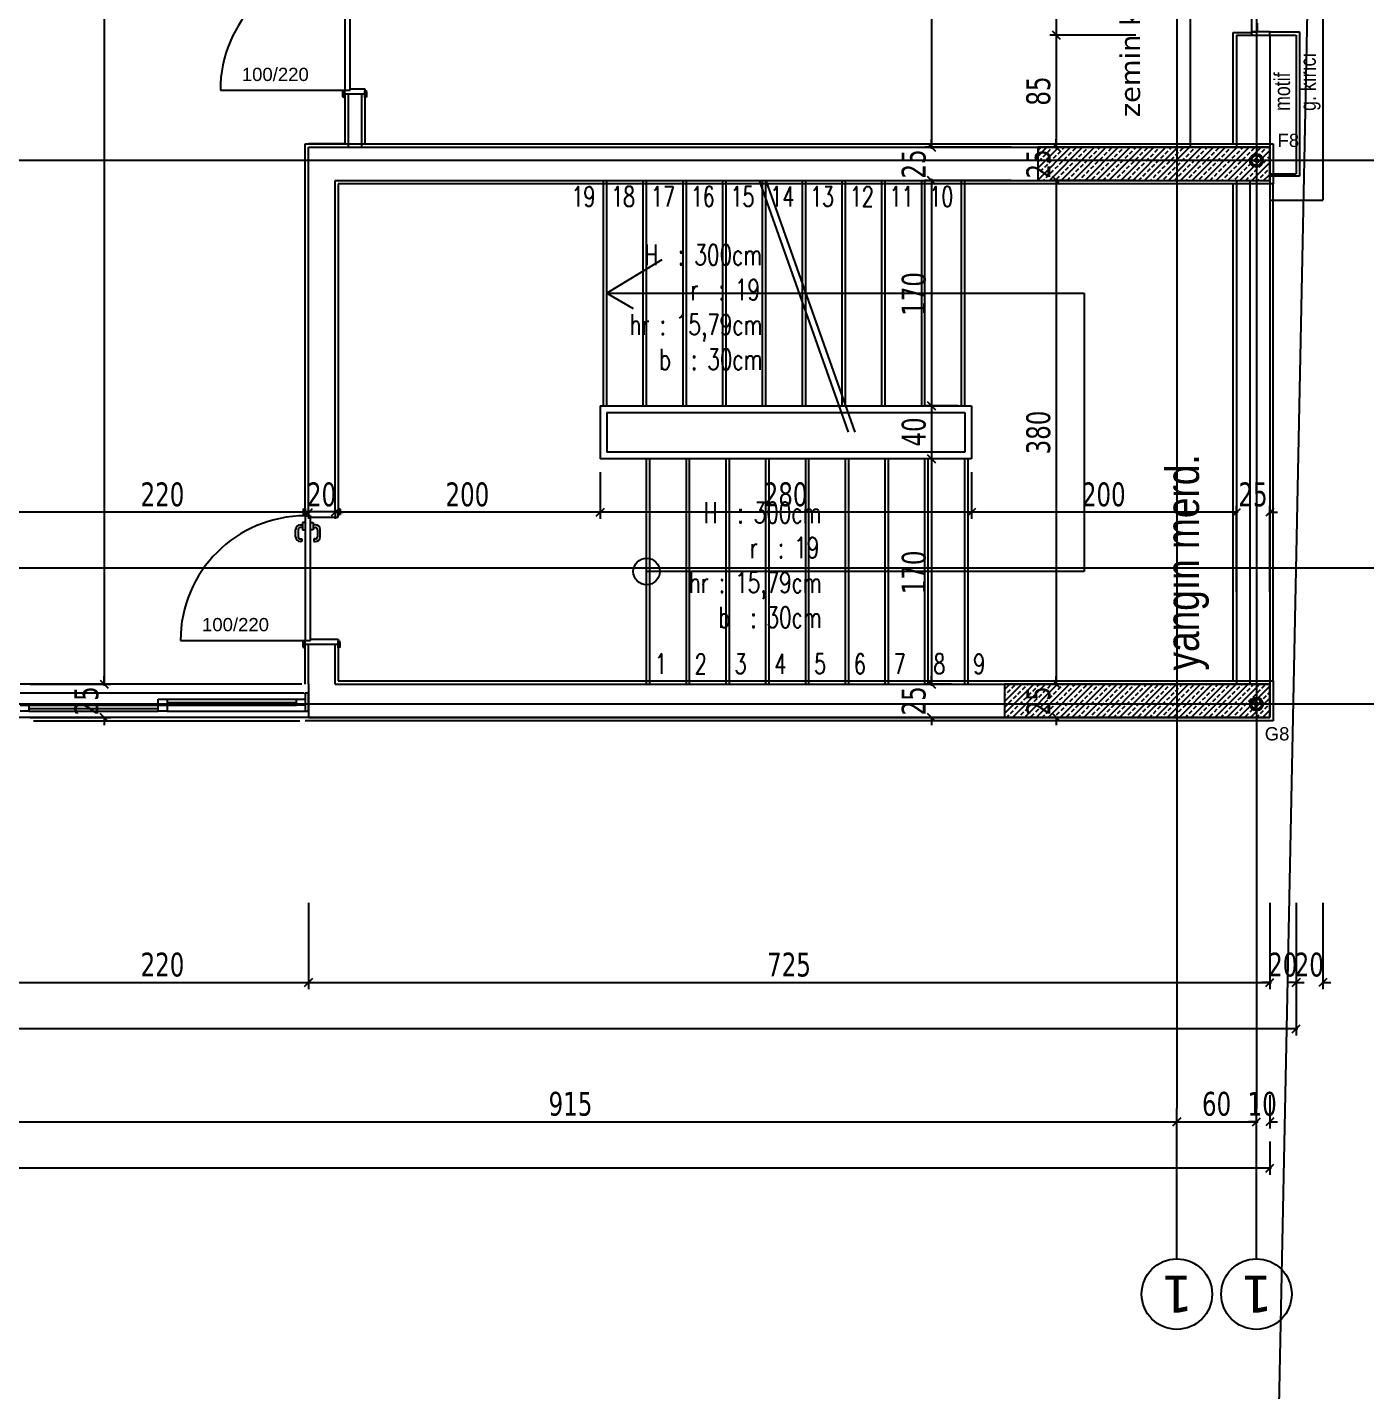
# Model space of a CAD drawing. Header units: millimetres. Extents: x 43168.9 to 43194.6, y -25545.1 to -25543.4.
# Drawn here: x 43176.7325 to 43176.9344, y -25544.6525 to -25544.4468 of the extents above; entities that cross this region are included whole.
import ezdxf
from ezdxf.enums import TextEntityAlignment as Align

# ---------------------------------------------------------------- set-up
doc = ezdxf.new("R2010")
doc.units = ezdxf.units.MM
doc.header["$LTSCALE"] = 200
for name, pattern in [('DASHDOT', [1, 0.5, -0.25, 0, -0.25]), ('DASHDOT2', [0.5, 0.25, -0.125, 0, -0.125]), ('HIDDEN2', [0.1875, 0.125, -0.0625])]:
    doc.linetypes.add(name, pattern=pattern)
for name, color, linetype in [('aks_sgh', 5, 'DASHDOT2'), ('cam_sgh', 1, 'Continuous'), ('dograma_sgh', 43, 'Continuous'), ('duv_sgh', 4, 'Continuous'), ('gor-3_sgh', 191, 'Continuous'), ('gor-4_sgh', 17, 'Continuous'), ('izd-alt_sgh', 8, 'HIDDEN2'), ('izd.tas.alt_sgh', 214, 'HIDDEN2'), ('kesitcizgisi_sgh', 22, 'Continuous'), ('kolon-b.a_sgh', 6, 'Continuous'), ('merdi_sgh', 3, 'Continuous'), ('olcuaks_sgh', 41, 'Continuous'), ('olcudis_sgh', 185, 'Continuous'), ('olcuic_sgh', 183, 'Continuous'), ('poz_sgh', 12, 'Continuous'), ('sembol_sgh', 8, 'Continuous'), ('siva_sgh', 145, 'Continuous'), ('tarama-betonarme_sgh', 223, 'Continuous'), ('yapi-yaklasma_sgh', 41, 'DASHDOT'), ('yazi-mahal_sgh', 12, 'Continuous'), ('yazi-merdi_sgh', 9, 'Continuous')]:
    doc.layers.add(name, color=color, linetype=linetype)
doc.styles.add('1-200', font='arial.ttf', dxfattribs={"height": 60})
doc.styles.add('dim', font='VERDANA.TTF', dxfattribs={"width": 0.7})
doc.styles.add('text1', font='VERDANA.TTF')
doc.styles.add('text2', font='arial.ttf')
doc.styles.add('text3', font='simplex8.shx', dxfattribs={"width": 0.7})

msp = doc.modelspace()

# ---------------------------------------------------------------- hatches: boundary and pattern name
h = msp.add_hatch(color=256)
edge = h.paths.add_edge_path()
edge.add_arc((43176.91788, -25544.46692), 0.001, 0, 360)
edge = h.paths.add_edge_path(flags=16)
edge.add_arc((43176.91788, -25544.46692), 0.00075, 0, 360)
h = msp.add_hatch(color=256)
edge = h.paths.add_edge_path()
edge.add_arc((43176.91788, -25544.54892), 0.001, 0, 360)
edge = h.paths.add_edge_path(flags=16)
edge.add_arc((43176.91788, -25544.54892), 0.00075, 0, 360)

# ---------------------------------------------------------------- linework, layer by layer
at = {"color": 0, "linetype": 'ByBlock', "lineweight": -2}
for p, q in [((43176.88709, -25544.4474), (43176.88829, -25544.4486)), ((43176.88829, -25544.4486), (43176.88709, -25544.4474)), ((43176.86828, -25544.46432), (43176.86948, -25544.46552)), ((43176.86828, -25544.46432), (43176.86948, -25544.46552)), ((43176.88709, -25544.46432), (43176.88829, -25544.46552)), ((43176.88709, -25544.46432), (43176.88829, -25544.46552)), ((43176.91768, -25544.46712), (43176.91768, -25544.46672)), ((43176.91768, -25544.46672), (43176.91808, -25544.46672)), ((43176.91808, -25544.46672), (43176.91808, -25544.46712)), ((43176.91808, -25544.46712), (43176.91768, -25544.46712)), ((43176.91781, -25544.46685), (43176.91795, -25544.46699)), ((43176.91781, -25544.46699), (43176.91795, -25544.46685)), ((43176.86948, -25544.47052), (43176.86828, -25544.46932)), ((43176.86948, -25544.47052), (43176.86828, -25544.46932)), ((43176.88829, -25544.47052), (43176.88709, -25544.46932)), ((43176.88829, -25544.47052), (43176.88709, -25544.46932)), ((43176.86828, -25544.50332), (43176.86948, -25544.50452)), ((43176.86948, -25544.50452), (43176.86828, -25544.50332)), ((43176.86828, -25544.51132), (43176.86948, -25544.51252)), ((43176.86948, -25544.51252), (43176.86828, -25544.51132)), ((43176.77428, -25544.52059), (43176.77548, -25544.51939)), ((43176.77428, -25544.52059), (43176.77548, -25544.51939)), ((43176.77948, -25544.51939), (43176.77828, -25544.52059)), ((43176.77948, -25544.51939), (43176.77828, -25544.52059)), ((43176.81948, -25544.51939), (43176.81828, -25544.52059)), ((43176.81828, -25544.52059), (43176.81948, -25544.51939)), ((43176.87548, -25544.51939), (43176.87428, -25544.52059)), ((43176.87428, -25544.52059), (43176.87548, -25544.51939)), ((43176.91428, -25544.52059), (43176.91548, -25544.51939)), ((43176.91428, -25544.52059), (43176.91548, -25544.51939)), ((43176.92048, -25544.51939), (43176.91928, -25544.52059)), ((43176.74347, -25544.54532), (43176.74467, -25544.54652)), ((43176.74347, -25544.54532), (43176.74467, -25544.54652)), ((43176.86828, -25544.54532), (43176.86948, -25544.54652)), ((43176.86828, -25544.54532), (43176.86948, -25544.54652)), ((43176.88709, -25544.54532), (43176.88829, -25544.54652)), ((43176.88709, -25544.54532), (43176.88829, -25544.54652)), ((43176.91768, -25544.54912), (43176.91768, -25544.54872)), ((43176.91768, -25544.54872), (43176.91808, -25544.54872)), ((43176.91781, -25544.54885), (43176.91795, -25544.54899)), ((43176.91781, -25544.54899), (43176.91795, -25544.54885)), ((43176.91808, -25544.54872), (43176.91808, -25544.54912)), ((43176.74467, -25544.55152), (43176.74347, -25544.55032)), ((43176.86948, -25544.55152), (43176.86828, -25544.55032)), ((43176.88829, -25544.55152), (43176.88709, -25544.55032)), ((43176.91808, -25544.54912), (43176.91768, -25544.54912)), ((43176.77428, -25544.59152), (43176.77548, -25544.59032)), ((43176.77548, -25544.59032), (43176.77428, -25544.59152)), ((43176.91928, -25544.59152), (43176.92048, -25544.59032)), ((43176.91928, -25544.59152), (43176.92048, -25544.59032)), ((43176.92448, -25544.59032), (43176.92328, -25544.59152)), ((43176.92328, -25544.59152), (43176.92448, -25544.59032)), ((43176.92848, -25544.59032), (43176.92728, -25544.59152)), ((43176.92328, -25544.59852), (43176.92448, -25544.59732)), ((43176.90528, -25544.61252), (43176.90648, -25544.61132)), ((43176.90648, -25544.61132), (43176.90528, -25544.61252)), ((43176.91728, -25544.61252), (43176.91848, -25544.61132)), ((43176.91728, -25544.61252), (43176.91848, -25544.61132)), ((43176.92048, -25544.61132), (43176.91928, -25544.61252)), ((43176.91928, -25544.61952), (43176.92048, -25544.61832))]:
    msp.add_line(p, q, dxfattribs=at)
for p, q in [((43176.90588, -25544.6326), (43176.90588, -25544.60992)), ((43176.91788, -25544.6326), (43176.91788, -25544.60992))]:
    msp.add_line(p, q)
at = {"color": 0, "linetype": 'Continuous', "lineweight": -2}
for centre, radius in [((43176.91788, -25544.46692), 0.001), ((43176.91788, -25544.46692), 0.00075), ((43176.91788, -25544.54892), 0.001), ((43176.91788, -25544.54892), 0.00075)]:
    msp.add_circle(centre, radius, dxfattribs=at)
at = {"linetype": 'Continuous'}
for centre in [(43176.90588, -25544.63792), (43176.91788, -25544.63792)]:
    msp.add_circle(centre, 0.00532, dxfattribs=at)
at = {"layer": 'aks_sgh'}
for p, q in [((43176.90588, -25543.74092), (43176.90588, -25544.60992)), ((43176.91788, -25543.74092), (43176.91788, -25544.60992)), ((43176.98688, -25544.46692), (43176.18488, -25544.46692)), ((43176.98688, -25544.54892), (43176.18488, -25544.54892))]:
    msp.add_line(p, q, dxfattribs=at)
at = {"layer": 'cam_sgh'}
for p, q in [((43176.75355, -25544.54868), (43176.77306, -25544.54868)), ((43176.7327, -25544.54956), (43176.75222, -25544.54956))]:
    msp.add_line(p, q, dxfattribs=at)
at = {"layer": 'dograma_sgh'}
for p, q in [((43176.78038, -25544.43752), (43176.78038, -25544.45632)), ((43176.78118, -25544.45632), (43176.78118, -25544.43752)), ((43176.91715, -25544.44618), (43176.91715, -25544.44751)), ((43176.91715, -25544.44751), (43176.91806, -25544.44751)), ((43176.91715, -25544.44751), (43176.91715, -25544.448)), ((43176.91988, -25544.44751), (43176.91715, -25544.44751)), ((43176.91715, -25544.448), (43176.91988, -25544.448)), ((43176.91806, -25544.44751), (43176.91806, -25544.44618)), ((43176.91988, -25544.448), (43176.91988, -25544.44751)), ((43176.78008, -25544.45652), (43176.78038, -25544.45642)), ((43176.78038, -25544.45632), (43176.78118, -25544.45632)), ((43176.78038, -25544.45692), (43176.78038, -25544.45632)), ((43176.78038, -25544.45632), (43176.78068, -25544.45632)), ((43176.78038, -25544.45742), (43176.78038, -25544.45642)), ((43176.78068, -25544.45632), (43176.78118, -25544.45632)), ((43176.78118, -25544.45632), (43176.78118, -25544.45612)), ((43176.78118, -25544.45612), (43176.78338, -25544.45612)), ((43176.78338, -25544.45612), (43176.78338, -25544.45692)), ((43176.78368, -25544.45652), (43176.78338, -25544.45642)), ((43176.78338, -25544.45742), (43176.78338, -25544.45642)), ((43176.78008, -25544.45732), (43176.78008, -25544.45652)), ((43176.78008, -25544.45732), (43176.78038, -25544.45742)), ((43176.78338, -25544.45692), (43176.78038, -25544.45692)), ((43176.78368, -25544.45732), (43176.78338, -25544.45742)), ((43176.78368, -25544.45732), (43176.78368, -25544.45652)), ((43176.77408, -25544.51952), (43176.77438, -25544.51942)), ((43176.77408, -25544.51952), (43176.77408, -25544.52032)), ((43176.77438, -25544.51942), (43176.77438, -25544.52042)), ((43176.77938, -25544.51992), (43176.77438, -25544.51992)), ((43176.77438, -25544.51992), (43176.77438, -25544.52052)), ((43176.77968, -25544.51952), (43176.77938, -25544.51942)), ((43176.77938, -25544.51942), (43176.77938, -25544.52042)), ((43176.77938, -25544.52072), (43176.77938, -25544.51992)), ((43176.77968, -25544.51952), (43176.77968, -25544.52032)), ((43176.77364, -25544.52187), (43176.77398, -25544.52187)), ((43176.77438, -25544.52152), (43176.77398, -25544.52152)), ((43176.77398, -25544.52152), (43176.77398, -25544.52262)), ((43176.77408, -25544.52032), (43176.77438, -25544.52042)), ((43176.77518, -25544.52052), (43176.77438, -25544.52052)), ((43176.77438, -25544.52052), (43176.77438, -25544.53932)), ((43176.77438, -25544.52052), (43176.77468, -25544.52052)), ((43176.77468, -25544.52052), (43176.77518, -25544.52052)), ((43176.77518, -25544.53932), (43176.77518, -25544.52052)), ((43176.77518, -25544.52052), (43176.77518, -25544.52072)), ((43176.77518, -25544.52072), (43176.77938, -25544.52072)), ((43176.77518, -25544.52152), (43176.77558, -25544.52152)), ((43176.77558, -25544.52152), (43176.77558, -25544.52262)), ((43176.77592, -25544.52187), (43176.77558, -25544.52187)), ((43176.77968, -25544.52032), (43176.77938, -25544.52042)), ((43176.77294, -25544.52371), (43176.77294, -25544.52257)), ((43176.77334, -25544.52257), (43176.77334, -25544.52371)), ((43176.77398, -25544.52227), (43176.77364, -25544.52227)), ((43176.77364, -25544.52401), (43176.77388, -25544.52401)), ((43176.77388, -25544.52401), (43176.77388, -25544.52441)), ((43176.77398, -25544.52262), (43176.77438, -25544.52262)), ((43176.77558, -25544.52262), (43176.77518, -25544.52262)), ((43176.77558, -25544.52227), (43176.77592, -25544.52227)), ((43176.77592, -25544.52401), (43176.77568, -25544.52401)), ((43176.77568, -25544.52401), (43176.77568, -25544.52441)), ((43176.77622, -25544.52257), (43176.77622, -25544.52371)), ((43176.77662, -25544.52371), (43176.77662, -25544.52257)), ((43176.77388, -25544.52441), (43176.77364, -25544.52441)), ((43176.77568, -25544.52441), (43176.77592, -25544.52441)), ((43176.77408, -25544.53952), (43176.77438, -25544.53942)), ((43176.77408, -25544.54032), (43176.77408, -25544.53952)), ((43176.77408, -25544.54032), (43176.77438, -25544.54042)), ((43176.77438, -25544.53932), (43176.77518, -25544.53932)), ((43176.77438, -25544.53992), (43176.77438, -25544.53932)), ((43176.77438, -25544.53932), (43176.77468, -25544.53932)), ((43176.77438, -25544.54042), (43176.77438, -25544.53942)), ((43176.77938, -25544.53992), (43176.77438, -25544.53992)), ((43176.77468, -25544.53932), (43176.77518, -25544.53932)), ((43176.77518, -25544.53932), (43176.77518, -25544.53912)), ((43176.77518, -25544.53912), (43176.77938, -25544.53912)), ((43176.77938, -25544.53912), (43176.77938, -25544.53992)), ((43176.77968, -25544.53952), (43176.77938, -25544.53942)), ((43176.77938, -25544.54042), (43176.77938, -25544.53942)), ((43176.77968, -25544.54032), (43176.77938, -25544.54042)), ((43176.77968, -25544.54032), (43176.77968, -25544.53952)), ((43176.75222, -25544.54819), (43176.75355, -25544.54819)), ((43176.75222, -25544.5491), (43176.75222, -25544.54819)), ((43176.75355, -25544.54819), (43176.75355, -25544.5491)), ((43176.77306, -25544.54819), (43176.77439, -25544.54819)), ((43176.77306, -25544.5491), (43176.77306, -25544.54819)), ((43176.77488, -25544.54728), (43176.77439, -25544.54728)), ((43176.77439, -25544.54728), (43176.77439, -25544.55001)), ((43176.77439, -25544.54819), (43176.77439, -25544.5491)), ((43176.77488, -25544.55001), (43176.77488, -25544.54728)), ((43176.73137, -25544.5491), (43176.7327, -25544.5491)), ((43176.7327, -25544.55001), (43176.73137, -25544.55001)), ((43176.7327, -25544.5491), (43176.7327, -25544.55001)), ((43176.75355, -25544.5491), (43176.75222, -25544.5491)), ((43176.75222, -25544.5491), (43176.75355, -25544.5491)), ((43176.75222, -25544.55001), (43176.75222, -25544.5491)), ((43176.75355, -25544.55001), (43176.75222, -25544.55001)), ((43176.75355, -25544.5491), (43176.75355, -25544.55001)), ((43176.77439, -25544.5491), (43176.77306, -25544.5491)), ((43176.77439, -25544.55001), (43176.77488, -25544.55001))]:
    msp.add_line(p, q, dxfattribs=at)
at = {"layer": 'dograma_sgh', "color": 145}
for p, q in [((43176.76158, -25544.45632), (43176.78038, -25544.45632)), ((43176.75558, -25544.53932), (43176.77438, -25544.53932))]:
    msp.add_line(p, q, dxfattribs=at)
for centre in [(43176.78038, -25544.45632), (43176.77438, -25544.53932)]:
    msp.add_arc(centre, 0.0188, 90, 180, dxfattribs=at)
at = {"layer": 'dograma_sgh'}
for centre, radius, start, end in [((43176.77364, -25544.52257), 0.0007, 90, 180), ((43176.77592, -25544.52257), 0.0007, 360, 90), ((43176.77364, -25544.52371), 0.0007, 180, 270), ((43176.77364, -25544.52257), 0.0003, 90, 180), ((43176.77364, -25544.52371), 0.0003, 180, 270), ((43176.77592, -25544.52257), 0.0003, 360, 90), ((43176.77592, -25544.52371), 0.0003, 270, 360), ((43176.77592, -25544.52371), 0.0007, 270, 360)]:
    msp.add_arc(centre, radius, start, end, dxfattribs=at)
at = {"layer": 'duv_sgh'}
for p, q in [((43176.91488, -25544.448), (43176.91488, -25544.46492)), ((43176.91488, -25544.448), (43176.92388, -25544.448)), ((43176.91988, -25544.448), (43176.91988, -25544.46492)), ((43176.92388, -25544.448), (43176.92388, -25544.46892)), ((43176.78338, -25544.45692), (43176.78038, -25544.45692)), ((43176.78088, -25544.45692), (43176.78088, -25544.46492)), ((43176.78288, -25544.45692), (43176.78288, -25544.46492)), ((43176.77488, -25544.51992), (43176.77488, -25544.46492)), ((43176.77488, -25544.46492), (43176.91988, -25544.46492)), ((43176.91988, -25544.46992), (43176.91988, -25544.46492)), ((43176.77888, -25544.51992), (43176.77888, -25544.46992)), ((43176.77888, -25544.46992), (43176.91488, -25544.46992)), ((43176.91488, -25544.46992), (43176.91988, -25544.46992)), ((43176.91988, -25544.46892), (43176.92388, -25544.46892)), ((43176.77938, -25544.51992), (43176.77438, -25544.51992)), ((43176.77938, -25544.53992), (43176.77438, -25544.53992)), ((43176.77488, -25544.54592), (43176.77488, -25544.53992)), ((43176.77888, -25544.54592), (43176.77888, -25544.53992)), ((43176.77488, -25544.54592), (43176.77488, -25544.55092)), ((43176.77488, -25544.54592), (43176.77488, -25544.54592)), ((43176.77888, -25544.54592), (43176.91488, -25544.54592)), ((43176.91488, -25544.54592), (43176.91988, -25544.54592)), ((43176.91988, -25544.55092), (43176.91988, -25544.54592)), ((43176.77488, -25544.55092), (43176.91988, -25544.55092))]:
    msp.add_line(p, q, dxfattribs=at)
at = {"layer": 'gor-3_sgh'}
for p, q in [((43176.91438, -25544.54542), (43176.91438, -25544.47042)), ((43176.92038, -25544.54542), (43176.92038, -25544.47042))]:
    msp.add_line(p, q, dxfattribs=at)
at = {"layer": 'gor-4_sgh'}
for p, q in [((43176.92788, -25543.85792), (43176.92788, -25544.47292)), ((43176.91715, -25544.38333), (43176.91715, -25544.44751)), ((43176.91688, -25544.46992), (43176.91688, -25544.54592)), ((43176.91788, -25544.46992), (43176.91788, -25544.54592)), ((43176.91988, -25544.47292), (43176.92788, -25544.47292)), ((43176.77388, -25544.54592), (43176.73137, -25544.54592)), ((43176.77422, -25544.54728), (43176.73137, -25544.54728)), ((43176.75355, -25544.54819), (43176.77306, -25544.54819)), ((43176.7327, -25544.5491), (43176.75222, -25544.5491)), ((43176.7327, -25544.55001), (43176.75222, -25544.55001)), ((43176.75355, -25544.5491), (43176.77306, -25544.5491)), ((43176.75355, -25544.55001), (43176.77453, -25544.55001)), ((43176.73337, -25544.55142), (43176.77355, -25544.55142))]:
    msp.add_line(p, q, dxfattribs=at)
at = {"layer": 'izd-alt_sgh'}
for p, q in [((43176.81938, -25544.50392), (43176.81938, -25544.46992)), ((43176.82538, -25544.50392), (43176.82538, -25544.46992)), ((43176.83138, -25544.50392), (43176.83138, -25544.46992)), ((43176.83738, -25544.50392), (43176.83738, -25544.46992)), ((43176.84338, -25544.50392), (43176.84338, -25544.46992)), ((43176.84938, -25544.50392), (43176.84938, -25544.46992)), ((43176.85538, -25544.50392), (43176.85538, -25544.46992)), ((43176.86138, -25544.50392), (43176.86138, -25544.46992)), ((43176.86738, -25544.50392), (43176.86738, -25544.46992)), ((43176.87338, -25544.50392), (43176.87338, -25544.46992)), ((43176.91488, -25544.46992), (43176.91488, -25544.54592)), ((43176.91988, -25544.46992), (43176.91988, -25544.54592)), ((43176.82638, -25544.54592), (43176.82638, -25544.51192)), ((43176.83238, -25544.54592), (43176.83238, -25544.51192)), ((43176.83838, -25544.54592), (43176.83838, -25544.51192)), ((43176.84438, -25544.54592), (43176.84438, -25544.51192)), ((43176.85038, -25544.54592), (43176.85038, -25544.51192)), ((43176.85638, -25544.54592), (43176.85638, -25544.51192)), ((43176.86238, -25544.54592), (43176.86238, -25544.51192)), ((43176.86838, -25544.54592), (43176.86838, -25544.51192)), ((43176.87438, -25544.54592), (43176.87438, -25544.51192))]:
    msp.add_line(p, q, dxfattribs=at)
at = {"layer": 'izd.tas.alt_sgh'}
for p, q in [((43176.90788, -25543.83792), (43176.90788, -25544.46492)), ((43176.90788, -25544.46492), (43176.91888, -25544.46492)), ((43176.91888, -25544.46492), (43176.91988, -25544.46492)), ((43176.91988, -25544.46492), (43176.91988, -25544.55092)), ((43176.91988, -25544.55092), (43176.68288, -25544.55092))]:
    msp.add_line(p, q, dxfattribs=at)
at = {"layer": 'kesitcizgisi_sgh', "linetype": 'DASHDOT'}
msp.add_line((43176.22963, -25544.52837), (43176.94213, -25544.52837), dxfattribs=at)
at = {"layer": 'kolon-b.a_sgh'}
for p, q in [((43176.91988, -25544.46492), (43176.88488, -25544.46492)), ((43176.88488, -25544.46492), (43176.88488, -25544.46992)), ((43176.91988, -25544.46992), (43176.91988, -25544.46492)), ((43176.88488, -25544.46992), (43176.91988, -25544.46992)), ((43176.91988, -25544.54592), (43176.87988, -25544.54592)), ((43176.87988, -25544.54592), (43176.87988, -25544.55092)), ((43176.91988, -25544.55092), (43176.91988, -25544.54592)), ((43176.87988, -25544.55092), (43176.91988, -25544.55092))]:
    msp.add_line(p, q, dxfattribs=at)
at = {"layer": 'merdi_sgh'}
for p, q in [((43176.81988, -25544.50392), (43176.81988, -25544.46992)), ((43176.82588, -25544.50392), (43176.82588, -25544.46992)), ((43176.83188, -25544.50392), (43176.83188, -25544.46992)), ((43176.83788, -25544.50392), (43176.83788, -25544.46992)), ((43176.84388, -25544.50392), (43176.84388, -25544.46992)), ((43176.84988, -25544.50392), (43176.84988, -25544.46992)), ((43176.85588, -25544.50392), (43176.85588, -25544.46992)), ((43176.86188, -25544.50392), (43176.86188, -25544.46992)), ((43176.86788, -25544.50392), (43176.86788, -25544.46992)), ((43176.87388, -25544.50392), (43176.87388, -25544.46992)), ((43176.82588, -25544.54592), (43176.82588, -25544.51192)), ((43176.83188, -25544.54592), (43176.83188, -25544.51192)), ((43176.83788, -25544.54592), (43176.83788, -25544.51192)), ((43176.84388, -25544.54592), (43176.84388, -25544.51192)), ((43176.84988, -25544.54592), (43176.84988, -25544.51192)), ((43176.85588, -25544.54592), (43176.85588, -25544.51192)), ((43176.86188, -25544.54592), (43176.86188, -25544.51192)), ((43176.86788, -25544.54592), (43176.86788, -25544.51192)), ((43176.87388, -25544.54592), (43176.87388, -25544.51192))]:
    msp.add_line(p, q, dxfattribs=at)
at = {"layer": 'merdi_sgh', "color": 43}
for p, q in [((43176.81888, -25544.50392), (43176.81888, -25544.50392)), ((43176.81888, -25544.50392), (43176.81888, -25544.51192)), ((43176.81888, -25544.50392), (43176.87488, -25544.50392)), ((43176.81988, -25544.50492), (43176.81988, -25544.50492)), ((43176.81988, -25544.50492), (43176.81988, -25544.51092)), ((43176.81988, -25544.50492), (43176.87388, -25544.50492)), ((43176.87388, -25544.50492), (43176.87388, -25544.50492)), ((43176.87388, -25544.50492), (43176.87388, -25544.51092)), ((43176.87488, -25544.50392), (43176.87488, -25544.50392)), ((43176.87488, -25544.50392), (43176.87488, -25544.51192)), ((43176.81888, -25544.51192), (43176.81888, -25544.51192)), ((43176.87488, -25544.51192), (43176.81888, -25544.51192)), ((43176.81988, -25544.51092), (43176.81988, -25544.51092)), ((43176.87388, -25544.51092), (43176.81988, -25544.51092)), ((43176.87388, -25544.51092), (43176.87388, -25544.51092)), ((43176.87488, -25544.51192), (43176.87488, -25544.51192))]:
    msp.add_line(p, q, dxfattribs=at)
at = {"layer": 'olcuaks_sgh'}
for p, q in [((43176.91988, -25544.60792), (43176.91988, -25544.61292)), ((43176.72263, -25544.61192), (43176.90613, -25544.61192)), ((43176.90563, -25544.61192), (43176.91813, -25544.61192)), ((43176.90588, -25544.61192), (43176.90588, -25544.61092)), ((43176.90588, -25544.61192), (43176.90588, -25544.61092)), ((43176.91788, -25544.61192), (43176.91668, -25544.61192)), ((43176.91788, -25544.61192), (43176.91788, -25544.61092)), ((43176.91788, -25544.61192), (43176.91788, -25544.61092)), ((43176.91988, -25544.61192), (43176.92108, -25544.61192)), ((43176.91988, -25544.61492), (43176.91988, -25544.61992)), ((43176.92013, -25544.61892), (43176.25163, -25544.61892))]:
    msp.add_line(p, q, dxfattribs=at)
at = {"layer": 'olcudis_sgh'}
for p, q in [((43176.77488, -25544.57892), (43176.77488, -25544.59192)), ((43176.77488, -25544.57892), (43176.77488, -25544.59192)), ((43176.91988, -25544.57892), (43176.91988, -25544.59192)), ((43176.91988, -25544.57892), (43176.91988, -25544.59192)), ((43176.92388, -25544.57892), (43176.92388, -25544.59192)), ((43176.92388, -25544.57892), (43176.92388, -25544.59192)), ((43176.92788, -25544.57892), (43176.92788, -25544.59192)), ((43176.92388, -25544.58592), (43176.92388, -25544.59892)), ((43176.73063, -25544.59092), (43176.77513, -25544.59092)), ((43176.77463, -25544.59092), (43176.92013, -25544.59092)), ((43176.91988, -25544.59092), (43176.91868, -25544.59092)), ((43176.92388, -25544.59092), (43176.92268, -25544.59092)), ((43176.92388, -25544.59092), (43176.92508, -25544.59092)), ((43176.92788, -25544.59092), (43176.92908, -25544.59092)), ((43176.92413, -25544.59792), (43176.24763, -25544.59792))]:
    msp.add_line(p, q, dxfattribs=at)
at = {"layer": 'olcuic_sgh'}
for p, q in [((43176.74407, -25543.87067), (43176.74407, -25544.54617)), ((43176.86888, -25544.34967), (43176.86888, -25544.46517)), ((43176.88769, -25544.35975), (43176.88769, -25544.44825)), ((43176.89969, -25544.448), (43176.88669, -25544.448)), ((43176.89969, -25544.448), (43176.88669, -25544.448)), ((43176.88769, -25544.44775), (43176.88769, -25544.46517)), ((43176.86888, -25544.46492), (43176.86888, -25544.46372)), ((43176.88769, -25544.46492), (43176.88769, -25544.46372)), ((43176.88088, -25544.46492), (43176.86788, -25544.46492)), ((43176.88088, -25544.46492), (43176.86788, -25544.46492)), ((43176.89969, -25544.46492), (43176.88669, -25544.46492)), ((43176.89969, -25544.46492), (43176.88669, -25544.46492)), ((43176.88088, -25544.46992), (43176.86788, -25544.46992)), ((43176.88088, -25544.46992), (43176.86788, -25544.46992)), ((43176.86888, -25544.46967), (43176.86888, -25544.50417)), ((43176.86888, -25544.46992), (43176.86888, -25544.47112)), ((43176.89969, -25544.46992), (43176.88669, -25544.46992)), ((43176.89969, -25544.46992), (43176.88669, -25544.46992)), ((43176.88769, -25544.46967), (43176.88769, -25544.54617)), ((43176.88769, -25544.46992), (43176.88769, -25544.47112)), ((43176.86888, -25544.50367), (43176.86888, -25544.51217)), ((43176.87288, -25544.50392), (43176.86788, -25544.50392)), ((43176.87288, -25544.50392), (43176.86788, -25544.50392)), ((43176.87288, -25544.51192), (43176.86788, -25544.51192)), ((43176.87288, -25544.51192), (43176.86788, -25544.51192)), ((43176.86888, -25544.51167), (43176.86888, -25544.54617)), ((43176.81888, -25544.51392), (43176.81888, -25544.52099)), ((43176.81888, -25544.51392), (43176.81888, -25544.52099)), ((43176.87488, -25544.51392), (43176.87488, -25544.52099)), ((43176.87488, -25544.51392), (43176.87488, -25544.52099)), ((43176.77513, -25544.51999), (43176.73063, -25544.51999)), ((43176.77488, -25544.51999), (43176.77368, -25544.51999)), ((43176.77488, -25544.51999), (43176.77488, -25544.52099)), ((43176.77488, -25544.51999), (43176.77488, -25544.52099)), ((43176.81913, -25544.51999), (43176.77863, -25544.51999)), ((43176.77888, -25544.51999), (43176.77888, -25544.52099)), ((43176.77888, -25544.51999), (43176.78008, -25544.51999)), ((43176.77888, -25544.51999), (43176.77888, -25544.52099)), ((43176.87513, -25544.51999), (43176.81863, -25544.51999)), ((43176.91513, -25544.51999), (43176.87463, -25544.51999)), ((43176.91488, -25544.51999), (43176.91368, -25544.51999)), ((43176.91488, -25544.53199), (43176.91488, -25544.51899)), ((43176.91488, -25544.53199), (43176.91488, -25544.51899)), ((43176.91988, -25544.53199), (43176.91988, -25544.51899)), ((43176.91988, -25544.51999), (43176.92108, -25544.51999)), ((43176.74407, -25544.54592), (43176.74407, -25544.54472)), ((43176.86888, -25544.54592), (43176.86888, -25544.54472)), ((43176.88769, -25544.54592), (43176.88769, -25544.54472)), ((43176.73288, -25544.54592), (43176.74507, -25544.54592)), ((43176.73288, -25544.54592), (43176.74507, -25544.54592)), ((43176.87188, -25544.54592), (43176.86788, -25544.54592)), ((43176.87188, -25544.54592), (43176.86788, -25544.54592)), ((43176.88638, -25544.54592), (43176.88869, -25544.54592)), ((43176.88638, -25544.54592), (43176.88869, -25544.54592)), ((43176.73288, -25544.55092), (43176.74507, -25544.55092)), ((43176.74407, -25544.55092), (43176.74407, -25544.55212)), ((43176.87188, -25544.55092), (43176.86788, -25544.55092)), ((43176.86888, -25544.55092), (43176.86888, -25544.55212)), ((43176.88688, -25544.55092), (43176.88869, -25544.55092)), ((43176.88769, -25544.55092), (43176.88769, -25544.55212))]:
    msp.add_line(p, q, dxfattribs=at)
at = {"layer": 'sembol_sgh'}
for p, q in [((43176.84288, -25544.46992), (43176.85628, -25544.50788)), ((43176.84388, -25544.46992), (43176.85728, -25544.50788)), ((43176.82816, -25544.4819), (43176.81988, -25544.48692)), ((43176.81988, -25544.48692), (43176.82388, -25544.48923)), ((43176.81988, -25544.48692), (43176.89188, -25544.48692)), ((43176.89188, -25544.48692), (43176.89188, -25544.52892)), ((43176.89188, -25544.52892), (43176.82588, -25544.52892))]:
    msp.add_line(p, q, dxfattribs=at)
msp.add_circle((43176.82588, -25544.52892), 0.002, dxfattribs=at)
at = {"layer": 'siva_sgh'}
for p, q in [((43176.91438, -25544.46442), (43176.91438, -25544.44762)), ((43176.91438, -25544.44762), (43176.91715, -25544.44762)), ((43176.91988, -25544.44751), (43176.92438, -25544.44751)), ((43176.92438, -25544.44751), (43176.92438, -25544.4688)), ((43176.78038, -25544.45692), (43176.78038, -25544.46442)), ((43176.78338, -25544.45692), (43176.78338, -25544.46442)), ((43176.77438, -25544.51992), (43176.77438, -25544.46442)), ((43176.77438, -25544.46442), (43176.92038, -25544.46442)), ((43176.78038, -25544.46442), (43176.77488, -25544.46442)), ((43176.78338, -25544.46442), (43176.89538, -25544.46442)), ((43176.89538, -25544.46442), (43176.89538, -25544.46442)), ((43176.89538, -25544.46442), (43176.90838, -25544.46442)), ((43176.90838, -25544.46442), (43176.90838, -25544.46442)), ((43176.90838, -25544.46442), (43176.91438, -25544.46442)), ((43176.92038, -25544.46442), (43176.92038, -25544.47042)), ((43176.92038, -25544.47042), (43176.77938, -25544.47042)), ((43176.77938, -25544.47042), (43176.77938, -25544.51992)), ((43176.92438, -25544.4693), (43176.91988, -25544.4693)), ((43176.92438, -25544.4688), (43176.92438, -25544.4693)), ((43176.77438, -25544.54592), (43176.77438, -25544.53992)), ((43176.77938, -25544.53992), (43176.77938, -25544.54542)), ((43176.77938, -25544.54542), (43176.92038, -25544.54542)), ((43176.92038, -25544.54542), (43176.92038, -25544.55142)), ((43176.92038, -25544.55142), (43176.77438, -25544.55142)), ((43176.77438, -25544.55142), (43176.77438, -25544.55142))]:
    msp.add_line(p, q, dxfattribs=at)
at = {"layer": 'tarama-betonarme_sgh'}
for p, q in [((43176.88488, -25544.46629), (43176.88625, -25544.46492)), ((43176.88488, -25544.46809), (43176.88805, -25544.46492)), ((43176.88488, -25544.46988), (43176.88984, -25544.46492)), ((43176.88488, -25544.46539), (43176.88526, -25544.46501)), ((43176.88504, -25544.46703), (43176.88549, -25544.46658)), ((43176.88571, -25544.46636), (43176.88616, -25544.46591)), ((43176.88639, -25544.46568), (43176.88683, -25544.46523)), ((43176.88664, -25544.46992), (43176.89164, -25544.46492)), ((43176.88706, -25544.46501), (43176.88715, -25544.46492)), ((43176.88728, -25544.46658), (43176.88773, -25544.46613)), ((43176.88796, -25544.46591), (43176.88841, -25544.46546)), ((43176.88844, -25544.46992), (43176.89344, -25544.46492)), ((43176.88863, -25544.46523), (43176.88895, -25544.46492)), ((43176.88886, -25544.46681), (43176.8893, -25544.46636)), ((43176.88953, -25544.46613), (43176.88998, -25544.46568)), ((43176.8902, -25544.46546), (43176.89065, -25544.46501)), ((43176.89023, -25544.46992), (43176.89523, -25544.46492)), ((43176.89043, -25544.46703), (43176.89088, -25544.46658)), ((43176.8911, -25544.46636), (43176.89155, -25544.46591)), ((43176.89177, -25544.46568), (43176.89222, -25544.46523)), ((43176.89203, -25544.46992), (43176.89703, -25544.46492)), ((43176.89245, -25544.46501), (43176.89254, -25544.46492)), ((43176.89267, -25544.46658), (43176.89312, -25544.46613)), ((43176.89335, -25544.46591), (43176.89379, -25544.46546)), ((43176.89382, -25544.46992), (43176.89882, -25544.46492)), ((43176.89402, -25544.46523), (43176.89433, -25544.46492)), ((43176.89424, -25544.46681), (43176.89469, -25544.46636)), ((43176.89492, -25544.46613), (43176.89537, -25544.46568)), ((43176.89559, -25544.46546), (43176.89604, -25544.46501)), ((43176.89562, -25544.46992), (43176.90062, -25544.46492)), ((43176.89582, -25544.46703), (43176.89626, -25544.46658)), ((43176.89649, -25544.46636), (43176.89694, -25544.46591)), ((43176.89716, -25544.46568), (43176.89761, -25544.46523)), ((43176.89742, -25544.46992), (43176.90242, -25544.46492)), ((43176.89784, -25544.46501), (43176.89793, -25544.46492)), ((43176.89806, -25544.46658), (43176.89851, -25544.46613)), ((43176.89873, -25544.46591), (43176.89918, -25544.46546)), ((43176.89921, -25544.46992), (43176.90421, -25544.46492)), ((43176.89941, -25544.46523), (43176.89972, -25544.46492)), ((43176.89963, -25544.46681), (43176.90008, -25544.46636)), ((43176.90031, -25544.46613), (43176.90075, -25544.46568)), ((43176.90098, -25544.46546), (43176.90143, -25544.46501)), ((43176.90101, -25544.46992), (43176.90601, -25544.46492)), ((43176.9012, -25544.46703), (43176.90165, -25544.46658)), ((43176.90188, -25544.46636), (43176.90233, -25544.46591)), ((43176.90255, -25544.46568), (43176.903, -25544.46523)), ((43176.9028, -25544.46992), (43176.9078, -25544.46492)), ((43176.90322, -25544.46501), (43176.90331, -25544.46492)), ((43176.90345, -25544.46658), (43176.9039, -25544.46613)), ((43176.90412, -25544.46591), (43176.90457, -25544.46546)), ((43176.9046, -25544.46992), (43176.9096, -25544.46492)), ((43176.9048, -25544.46523), (43176.90511, -25544.46492)), ((43176.90502, -25544.46681), (43176.90547, -25544.46636)), ((43176.90569, -25544.46613), (43176.90614, -25544.46568)), ((43176.90637, -25544.46546), (43176.90682, -25544.46501)), ((43176.9064, -25544.46992), (43176.9114, -25544.46492)), ((43176.90659, -25544.46703), (43176.90704, -25544.46658)), ((43176.90726, -25544.46636), (43176.90771, -25544.46591)), ((43176.90794, -25544.46568), (43176.90839, -25544.46523)), ((43176.90819, -25544.46992), (43176.91319, -25544.46492)), ((43176.90861, -25544.46501), (43176.9087, -25544.46492)), ((43176.90884, -25544.46658), (43176.90929, -25544.46613)), ((43176.90951, -25544.46591), (43176.90996, -25544.46546)), ((43176.90999, -25544.46992), (43176.91499, -25544.46492)), ((43176.91018, -25544.46523), (43176.9105, -25544.46492)), ((43176.91041, -25544.46681), (43176.91086, -25544.46636)), ((43176.91108, -25544.46613), (43176.91153, -25544.46568)), ((43176.91176, -25544.46546), (43176.9122, -25544.46501)), ((43176.91178, -25544.46992), (43176.91678, -25544.46492)), ((43176.91198, -25544.46703), (43176.91243, -25544.46658)), ((43176.91265, -25544.46636), (43176.9131, -25544.46591)), ((43176.91333, -25544.46568), (43176.91378, -25544.46523)), ((43176.91358, -25544.46992), (43176.91858, -25544.46492)), ((43176.914, -25544.46501), (43176.91409, -25544.46492)), ((43176.91422, -25544.46658), (43176.91467, -25544.46613)), ((43176.9149, -25544.46591), (43176.91535, -25544.46546)), ((43176.91538, -25544.46992), (43176.91988, -25544.46542)), ((43176.91557, -25544.46523), (43176.91589, -25544.46492)), ((43176.9158, -25544.46681), (43176.91625, -25544.46636)), ((43176.91647, -25544.46613), (43176.91692, -25544.46568)), ((43176.91714, -25544.46546), (43176.91759, -25544.46501)), ((43176.91737, -25544.46703), (43176.91782, -25544.46658)), ((43176.91804, -25544.46636), (43176.91849, -25544.46591)), ((43176.91871, -25544.46568), (43176.91916, -25544.46523)), ((43176.91939, -25544.46501), (43176.91948, -25544.46492)), ((43176.91961, -25544.46658), (43176.91988, -25544.46631)), ((43176.88526, -25544.4686), (43176.88571, -25544.46815)), ((43176.88594, -25544.46793), (43176.88639, -25544.46748)), ((43176.88661, -25544.46725), (43176.88706, -25544.46681)), ((43176.88683, -25544.46883), (43176.88728, -25544.46838)), ((43176.88751, -25544.46815), (43176.88796, -25544.4677)), ((43176.88818, -25544.46748), (43176.88863, -25544.46703)), ((43176.88841, -25544.46905), (43176.88886, -25544.4686)), ((43176.88908, -25544.46838), (43176.88953, -25544.46793)), ((43176.88975, -25544.4677), (43176.8902, -25544.46725)), ((43176.89065, -25544.4686), (43176.8911, -25544.46815)), ((43176.89133, -25544.46793), (43176.89177, -25544.46748)), ((43176.892, -25544.46725), (43176.89245, -25544.46681)), ((43176.89222, -25544.46883), (43176.89267, -25544.46838)), ((43176.8929, -25544.46815), (43176.89335, -25544.4677)), ((43176.89357, -25544.46748), (43176.89402, -25544.46703)), ((43176.89379, -25544.46905), (43176.89424, -25544.4686)), ((43176.89447, -25544.46838), (43176.89492, -25544.46793)), ((43176.89514, -25544.4677), (43176.89559, -25544.46725)), ((43176.89604, -25544.4686), (43176.89649, -25544.46815)), ((43176.89671, -25544.46793), (43176.89716, -25544.46748)), ((43176.89739, -25544.46725), (43176.89784, -25544.46681)), ((43176.89761, -25544.46883), (43176.89806, -25544.46838)), ((43176.89828, -25544.46815), (43176.89873, -25544.4677)), ((43176.89896, -25544.46748), (43176.89941, -25544.46703)), ((43176.89918, -25544.46905), (43176.89963, -25544.4686)), ((43176.89986, -25544.46838), (43176.90031, -25544.46793)), ((43176.90053, -25544.4677), (43176.90098, -25544.46725)), ((43176.90143, -25544.4686), (43176.90188, -25544.46815)), ((43176.9021, -25544.46793), (43176.90255, -25544.46748)), ((43176.90277, -25544.46725), (43176.90322, -25544.46681)), ((43176.903, -25544.46883), (43176.90345, -25544.46838)), ((43176.90367, -25544.46815), (43176.90412, -25544.4677)), ((43176.90435, -25544.46748), (43176.9048, -25544.46703)), ((43176.90457, -25544.46905), (43176.90502, -25544.4686)), ((43176.90524, -25544.46838), (43176.90569, -25544.46793)), ((43176.90592, -25544.4677), (43176.90637, -25544.46725)), ((43176.90682, -25544.4686), (43176.90726, -25544.46815)), ((43176.90749, -25544.46793), (43176.90794, -25544.46748)), ((43176.90816, -25544.46725), (43176.90861, -25544.46681)), ((43176.90839, -25544.46883), (43176.90884, -25544.46838)), ((43176.90906, -25544.46815), (43176.90951, -25544.4677)), ((43176.90973, -25544.46748), (43176.91018, -25544.46703)), ((43176.90996, -25544.46905), (43176.91041, -25544.4686)), ((43176.91063, -25544.46838), (43176.91108, -25544.46793)), ((43176.91131, -25544.4677), (43176.91176, -25544.46725)), ((43176.9122, -25544.4686), (43176.91265, -25544.46815)), ((43176.91288, -25544.46793), (43176.91333, -25544.46748)), ((43176.91355, -25544.46725), (43176.914, -25544.46681)), ((43176.91378, -25544.46883), (43176.91422, -25544.46838)), ((43176.91445, -25544.46815), (43176.9149, -25544.4677)), ((43176.91512, -25544.46748), (43176.91557, -25544.46703)), ((43176.91535, -25544.46905), (43176.9158, -25544.4686)), ((43176.91602, -25544.46838), (43176.91647, -25544.46793)), ((43176.91669, -25544.4677), (43176.91714, -25544.46725)), ((43176.91717, -25544.46992), (43176.91988, -25544.46721)), ((43176.91759, -25544.4686), (43176.91804, -25544.46815)), ((43176.91827, -25544.46793), (43176.91871, -25544.46748)), ((43176.91894, -25544.46725), (43176.91939, -25544.46681)), ((43176.91916, -25544.46883), (43176.91961, -25544.46838)), ((43176.91984, -25544.46815), (43176.91988, -25544.46811)), ((43176.88488, -25544.46899), (43176.88504, -25544.46883)), ((43176.88574, -25544.46992), (43176.88594, -25544.46972)), ((43176.88616, -25544.4695), (43176.88661, -25544.46905)), ((43176.88773, -25544.46972), (43176.88818, -25544.46928)), ((43176.88933, -25544.46992), (43176.88975, -25544.4695)), ((43176.88998, -25544.46928), (43176.89043, -25544.46883)), ((43176.89113, -25544.46992), (43176.89133, -25544.46972)), ((43176.89155, -25544.4695), (43176.892, -25544.46905)), ((43176.89312, -25544.46972), (43176.89357, -25544.46928)), ((43176.89472, -25544.46992), (43176.89514, -25544.4695)), ((43176.89537, -25544.46928), (43176.89582, -25544.46883)), ((43176.89652, -25544.46992), (43176.89671, -25544.46972)), ((43176.89694, -25544.4695), (43176.89739, -25544.46905)), ((43176.89851, -25544.46972), (43176.89896, -25544.46928)), ((43176.90011, -25544.46992), (43176.90053, -25544.4695)), ((43176.90075, -25544.46928), (43176.9012, -25544.46883)), ((43176.90191, -25544.46992), (43176.9021, -25544.46972)), ((43176.90233, -25544.4695), (43176.90277, -25544.46905)), ((43176.9039, -25544.46972), (43176.90435, -25544.46928)), ((43176.9055, -25544.46992), (43176.90592, -25544.4695)), ((43176.90614, -25544.46928), (43176.90659, -25544.46883)), ((43176.90729, -25544.46992), (43176.90749, -25544.46972)), ((43176.90771, -25544.4695), (43176.90816, -25544.46905)), ((43176.90929, -25544.46972), (43176.90973, -25544.46928)), ((43176.91089, -25544.46992), (43176.91131, -25544.4695)), ((43176.91153, -25544.46928), (43176.91198, -25544.46883)), ((43176.91268, -25544.46992), (43176.91288, -25544.46972)), ((43176.9131, -25544.4695), (43176.91355, -25544.46905)), ((43176.91467, -25544.46972), (43176.91512, -25544.46928)), ((43176.91627, -25544.46992), (43176.91669, -25544.4695)), ((43176.91692, -25544.46928), (43176.91737, -25544.46883)), ((43176.91807, -25544.46992), (43176.91827, -25544.46972)), ((43176.91849, -25544.4695), (43176.91894, -25544.46905)), ((43176.91897, -25544.46992), (43176.91988, -25544.46901)), ((43176.87988, -25544.54673), (43176.88069, -25544.54592)), ((43176.87988, -25544.54852), (43176.88248, -25544.54592)), ((43176.87988, -25544.55032), (43176.88428, -25544.54592)), ((43176.88032, -25544.54718), (43176.88077, -25544.54673)), ((43176.881, -25544.54651), (43176.88145, -25544.54606)), ((43176.88107, -25544.55092), (43176.88607, -25544.54592)), ((43176.88257, -25544.54673), (43176.88302, -25544.54628)), ((43176.88287, -25544.55092), (43176.88787, -25544.54592)), ((43176.88324, -25544.54606), (43176.88338, -25544.54592)), ((43176.88414, -25544.54695), (43176.88459, -25544.54651)), ((43176.88467, -25544.55092), (43176.88967, -25544.54592)), ((43176.88481, -25544.54628), (43176.88518, -25544.54592)), ((43176.88571, -25544.54718), (43176.88616, -25544.54673)), ((43176.88639, -25544.54651), (43176.88683, -25544.54606)), ((43176.88646, -25544.55092), (43176.89146, -25544.54592)), ((43176.88796, -25544.54673), (43176.88841, -25544.54628)), ((43176.88826, -25544.55092), (43176.89326, -25544.54592)), ((43176.88863, -25544.54606), (43176.88877, -25544.54592)), ((43176.88953, -25544.54695), (43176.88998, -25544.54651)), ((43176.89005, -25544.55092), (43176.89505, -25544.54592)), ((43176.8902, -25544.54628), (43176.89056, -25544.54592)), ((43176.8911, -25544.54718), (43176.89155, -25544.54673)), ((43176.89177, -25544.54651), (43176.89222, -25544.54606)), ((43176.89185, -25544.55092), (43176.89685, -25544.54592)), ((43176.89335, -25544.54673), (43176.89379, -25544.54628)), ((43176.89365, -25544.55092), (43176.89865, -25544.54592)), ((43176.89402, -25544.54606), (43176.89416, -25544.54592)), ((43176.89492, -25544.54695), (43176.89537, -25544.54651)), ((43176.89544, -25544.55092), (43176.90044, -25544.54592)), ((43176.89559, -25544.54628), (43176.89595, -25544.54592)), ((43176.89649, -25544.54718), (43176.89694, -25544.54673)), ((43176.89716, -25544.54651), (43176.89761, -25544.54606)), ((43176.89724, -25544.55092), (43176.90224, -25544.54592)), ((43176.89873, -25544.54673), (43176.89918, -25544.54628)), ((43176.89903, -25544.55092), (43176.90403, -25544.54592)), ((43176.89941, -25544.54606), (43176.89954, -25544.54592)), ((43176.90031, -25544.54695), (43176.90075, -25544.54651)), ((43176.90083, -25544.55092), (43176.90583, -25544.54592)), ((43176.90098, -25544.54628), (43176.90134, -25544.54592)), ((43176.90188, -25544.54718), (43176.90233, -25544.54673)), ((43176.90255, -25544.54651), (43176.903, -25544.54606)), ((43176.90263, -25544.55092), (43176.90763, -25544.54592)), ((43176.90412, -25544.54673), (43176.90457, -25544.54628)), ((43176.90442, -25544.55092), (43176.90942, -25544.54592)), ((43176.9048, -25544.54606), (43176.90493, -25544.54592)), ((43176.90569, -25544.54695), (43176.90614, -25544.54651)), ((43176.90622, -25544.55092), (43176.91122, -25544.54592)), ((43176.90637, -25544.54628), (43176.90673, -25544.54592)), ((43176.90726, -25544.54718), (43176.90771, -25544.54673)), ((43176.90794, -25544.54651), (43176.90839, -25544.54606)), ((43176.90801, -25544.55092), (43176.91301, -25544.54592)), ((43176.90951, -25544.54673), (43176.90996, -25544.54628)), ((43176.90981, -25544.55092), (43176.91481, -25544.54592)), ((43176.91018, -25544.54606), (43176.91032, -25544.54592)), ((43176.91108, -25544.54695), (43176.91153, -25544.54651)), ((43176.91161, -25544.55092), (43176.91661, -25544.54592)), ((43176.91176, -25544.54628), (43176.91212, -25544.54592)), ((43176.91265, -25544.54718), (43176.9131, -25544.54673)), ((43176.91333, -25544.54651), (43176.91378, -25544.54606)), ((43176.9134, -25544.55092), (43176.9184, -25544.54592)), ((43176.9149, -25544.54673), (43176.91535, -25544.54628)), ((43176.9152, -25544.55092), (43176.91988, -25544.54624)), ((43176.91557, -25544.54606), (43176.91571, -25544.54592)), ((43176.91647, -25544.54695), (43176.91692, -25544.54651)), ((43176.91714, -25544.54628), (43176.9175, -25544.54592)), ((43176.91804, -25544.54718), (43176.91849, -25544.54673)), ((43176.91871, -25544.54651), (43176.91916, -25544.54606)), ((43176.87988, -25544.54762), (43176.8801, -25544.5474)), ((43176.87988, -25544.54942), (43176.88032, -25544.54897)), ((43176.88055, -25544.54875), (43176.881, -25544.5483)), ((43176.88122, -25544.54808), (43176.88167, -25544.54763)), ((43176.8819, -25544.5474), (43176.88234, -25544.54695)), ((43176.88212, -25544.54897), (43176.88257, -25544.54853)), ((43176.88279, -25544.5483), (43176.88324, -25544.54785)), ((43176.88347, -25544.54763), (43176.88392, -25544.54718)), ((43176.88369, -25544.5492), (43176.88414, -25544.54875)), ((43176.88437, -25544.54853), (43176.88481, -25544.54808)), ((43176.88504, -25544.54785), (43176.88549, -25544.5474)), ((43176.88526, -25544.54942), (43176.88571, -25544.54897)), ((43176.88594, -25544.54875), (43176.88639, -25544.5483)), ((43176.88661, -25544.54808), (43176.88706, -25544.54763)), ((43176.88728, -25544.5474), (43176.88773, -25544.54695)), ((43176.88751, -25544.54897), (43176.88796, -25544.54853)), ((43176.88818, -25544.5483), (43176.88863, -25544.54785)), ((43176.88886, -25544.54763), (43176.8893, -25544.54718)), ((43176.88908, -25544.5492), (43176.88953, -25544.54875)), ((43176.88975, -25544.54853), (43176.8902, -25544.54808)), ((43176.89043, -25544.54785), (43176.89088, -25544.5474)), ((43176.89065, -25544.54942), (43176.8911, -25544.54897)), ((43176.89133, -25544.54875), (43176.89177, -25544.5483)), ((43176.892, -25544.54808), (43176.89245, -25544.54763)), ((43176.89267, -25544.5474), (43176.89312, -25544.54695)), ((43176.8929, -25544.54897), (43176.89335, -25544.54853)), ((43176.89357, -25544.5483), (43176.89402, -25544.54785)), ((43176.89424, -25544.54763), (43176.89469, -25544.54718)), ((43176.89447, -25544.5492), (43176.89492, -25544.54875)), ((43176.89514, -25544.54853), (43176.89559, -25544.54808)), ((43176.89582, -25544.54785), (43176.89626, -25544.5474)), ((43176.89604, -25544.54942), (43176.89649, -25544.54897)), ((43176.89671, -25544.54875), (43176.89716, -25544.5483)), ((43176.89739, -25544.54808), (43176.89784, -25544.54763)), ((43176.89806, -25544.5474), (43176.89851, -25544.54695)), ((43176.89828, -25544.54897), (43176.89873, -25544.54853)), ((43176.89896, -25544.5483), (43176.89941, -25544.54785)), ((43176.89963, -25544.54763), (43176.90008, -25544.54718)), ((43176.89986, -25544.5492), (43176.90031, -25544.54875)), ((43176.90053, -25544.54853), (43176.90098, -25544.54808)), ((43176.9012, -25544.54785), (43176.90165, -25544.5474)), ((43176.90143, -25544.54942), (43176.90188, -25544.54897)), ((43176.9021, -25544.54875), (43176.90255, -25544.5483)), ((43176.90277, -25544.54808), (43176.90322, -25544.54763)), ((43176.90345, -25544.5474), (43176.9039, -25544.54695)), ((43176.90367, -25544.54897), (43176.90412, -25544.54853)), ((43176.90435, -25544.5483), (43176.9048, -25544.54785)), ((43176.90502, -25544.54763), (43176.90547, -25544.54718)), ((43176.90524, -25544.5492), (43176.90569, -25544.54875)), ((43176.90592, -25544.54853), (43176.90637, -25544.54808)), ((43176.90659, -25544.54785), (43176.90704, -25544.5474)), ((43176.90682, -25544.54942), (43176.90726, -25544.54897)), ((43176.90749, -25544.54875), (43176.90794, -25544.5483)), ((43176.90816, -25544.54808), (43176.90861, -25544.54763)), ((43176.90884, -25544.5474), (43176.90929, -25544.54695)), ((43176.90906, -25544.54897), (43176.90951, -25544.54853)), ((43176.90973, -25544.5483), (43176.91018, -25544.54785)), ((43176.91041, -25544.54763), (43176.91086, -25544.54718)), ((43176.91063, -25544.5492), (43176.91108, -25544.54875)), ((43176.91131, -25544.54853), (43176.91176, -25544.54808)), ((43176.91198, -25544.54785), (43176.91243, -25544.5474)), ((43176.9122, -25544.54942), (43176.91265, -25544.54897)), ((43176.91288, -25544.54875), (43176.91333, -25544.5483)), ((43176.91355, -25544.54808), (43176.914, -25544.54763)), ((43176.91422, -25544.5474), (43176.91467, -25544.54695)), ((43176.91445, -25544.54897), (43176.9149, -25544.54853)), ((43176.91512, -25544.5483), (43176.91557, -25544.54785)), ((43176.9158, -25544.54763), (43176.91625, -25544.54718)), ((43176.91602, -25544.5492), (43176.91647, -25544.54875)), ((43176.91669, -25544.54853), (43176.91714, -25544.54808)), ((43176.91699, -25544.55092), (43176.91988, -25544.54804)), ((43176.91737, -25544.54785), (43176.91782, -25544.5474)), ((43176.91759, -25544.54942), (43176.91804, -25544.54897)), ((43176.91827, -25544.54875), (43176.91871, -25544.5483)), ((43176.91894, -25544.54808), (43176.91939, -25544.54763)), ((43176.91961, -25544.5474), (43176.91988, -25544.54714)), ((43176.91984, -25544.54897), (43176.91988, -25544.54893)), ((43176.88018, -25544.55092), (43176.88055, -25544.55055)), ((43176.88077, -25544.55032), (43176.88122, -25544.54987)), ((43176.88145, -25544.54965), (43176.8819, -25544.5492)), ((43176.88197, -25544.55092), (43176.88212, -25544.55077)), ((43176.88234, -25544.55055), (43176.88279, -25544.5501)), ((43176.88302, -25544.54987), (43176.88347, -25544.54942)), ((43176.88392, -25544.55077), (43176.88437, -25544.55032)), ((43176.88459, -25544.5501), (43176.88504, -25544.54965)), ((43176.88556, -25544.55092), (43176.88594, -25544.55055)), ((43176.88616, -25544.55032), (43176.88661, -25544.54987)), ((43176.88683, -25544.54965), (43176.88728, -25544.5492)), ((43176.88736, -25544.55092), (43176.88751, -25544.55077)), ((43176.88773, -25544.55055), (43176.88818, -25544.5501)), ((43176.88841, -25544.54987), (43176.88886, -25544.54942)), ((43176.8893, -25544.55077), (43176.88975, -25544.55032)), ((43176.88998, -25544.5501), (43176.89043, -25544.54965)), ((43176.89095, -25544.55092), (43176.89133, -25544.55055)), ((43176.89155, -25544.55032), (43176.892, -25544.54987)), ((43176.89222, -25544.54965), (43176.89267, -25544.5492)), ((43176.89275, -25544.55092), (43176.8929, -25544.55077)), ((43176.89312, -25544.55055), (43176.89357, -25544.5501)), ((43176.89379, -25544.54987), (43176.89424, -25544.54942)), ((43176.89469, -25544.55077), (43176.89514, -25544.55032)), ((43176.89537, -25544.5501), (43176.89582, -25544.54965)), ((43176.89634, -25544.55092), (43176.89671, -25544.55055)), ((43176.89694, -25544.55032), (43176.89739, -25544.54987)), ((43176.89761, -25544.54965), (43176.89806, -25544.5492)), ((43176.89814, -25544.55092), (43176.89828, -25544.55077)), ((43176.89851, -25544.55055), (43176.89896, -25544.5501)), ((43176.89918, -25544.54987), (43176.89963, -25544.54942)), ((43176.90008, -25544.55077), (43176.90053, -25544.55032)), ((43176.90075, -25544.5501), (43176.9012, -25544.54965)), ((43176.90173, -25544.55092), (43176.9021, -25544.55055)), ((43176.90233, -25544.55032), (43176.90277, -25544.54987)), ((43176.903, -25544.54965), (43176.90345, -25544.5492)), ((43176.90352, -25544.55092), (43176.90367, -25544.55077)), ((43176.9039, -25544.55055), (43176.90435, -25544.5501)), ((43176.90457, -25544.54987), (43176.90502, -25544.54942)), ((43176.90547, -25544.55077), (43176.90592, -25544.55032)), ((43176.90614, -25544.5501), (43176.90659, -25544.54965)), ((43176.90712, -25544.55092), (43176.90749, -25544.55055)), ((43176.90771, -25544.55032), (43176.90816, -25544.54987)), ((43176.90839, -25544.54965), (43176.90884, -25544.5492)), ((43176.90891, -25544.55092), (43176.90906, -25544.55077)), ((43176.90929, -25544.55055), (43176.90973, -25544.5501)), ((43176.90996, -25544.54987), (43176.91041, -25544.54942)), ((43176.91086, -25544.55077), (43176.91131, -25544.55032)), ((43176.91153, -25544.5501), (43176.91198, -25544.54965)), ((43176.9125, -25544.55092), (43176.91288, -25544.55055)), ((43176.9131, -25544.55032), (43176.91355, -25544.54987)), ((43176.91378, -25544.54965), (43176.91422, -25544.5492)), ((43176.9143, -25544.55092), (43176.91445, -25544.55077)), ((43176.91467, -25544.55055), (43176.91512, -25544.5501)), ((43176.91535, -25544.54987), (43176.9158, -25544.54942)), ((43176.91625, -25544.55077), (43176.91669, -25544.55032)), ((43176.91692, -25544.5501), (43176.91737, -25544.54965)), ((43176.91789, -25544.55092), (43176.91827, -25544.55055)), ((43176.91849, -25544.55032), (43176.91894, -25544.54987)), ((43176.91879, -25544.55092), (43176.91988, -25544.54983)), ((43176.91916, -25544.54965), (43176.91961, -25544.5492)), ((43176.91969, -25544.55092), (43176.91984, -25544.55077))]:
    msp.add_line(p, q, dxfattribs=at)
at = {"layer": 'yapi-yaklasma_sgh'}
msp.add_line((43176.92858, -25544.29613), (43176.92013, -25544.71005), dxfattribs=at)
msp.add_line((43176.92858, -25544.29613), (43176.92013, -25544.71005), dxfattribs=at)

# ---------------------------------------------------------------- texts
at = {"linetype": 'Continuous', "style": 'text1'}
for p in [(43176.90588, -25544.63792), (43176.91788, -25544.63792)]:
    msp.add_attdef('1', text='', height=0.0056, rotation=180, dxfattribs=at).set_placement(p, align=Align.MIDDLE)
at = {"layer": 'aks_sgh', "style": '1-200'}
for s, p in [('F8', (43176.92107, -25544.46488)), ('G8', (43176.91913, -25544.5544))]:
    msp.add_text(s, height=0.002, rotation=360, dxfattribs=at).set_placement(p)
at = {"layer": 'olcuaks_sgh', "color": 2, "style": 'dim', "width": 0.7}
for s, p in [('915', (43176.8111, -25544.61101)), ('60', (43176.90967, -25544.61101)), ('10', (43176.91655, -25544.61101))]:
    msp.add_text(s, height=0.0036, dxfattribs=at).set_placement(p)
at = {"layer": 'olcudis_sgh', "color": 2, "style": 'dim', "width": 0.7}
for s, p in [('220', (43176.74955, -25544.59001)), ('725', (43176.84407, -25544.59001)), ('20', (43176.91965, -25544.59001)), ('20', (43176.92365, -25544.59001))]:
    msp.add_text(s, height=0.0036, dxfattribs=at).set_placement(p)
at = {"layer": 'olcuic_sgh', "color": 2, "style": 'dim', "width": 0.7}
for s, p in [('85', (43176.88676, -25544.45864)), ('25', (43176.86796, -25544.46964)), ('25', (43176.88677, -25544.46964)), ('170', (43176.86797, -25544.49035)), ('380', (43176.88676, -25544.51125)), ('40', (43176.86797, -25544.51007)), ('170', (43176.86797, -25544.53235)), ('25', (43176.74316, -25544.55064)), ('25', (43176.86796, -25544.55064)), ('25', (43176.88677, -25544.55064))]:
    msp.add_text(s, height=0.0036, rotation=90, dxfattribs=at).set_placement(p)
for s, p in [('220', (43176.74955, -25544.51908)), ('20', (43176.77465, -25544.51908)), ('200', (43176.79555, -25544.51908)), ('280', (43176.84355, -25544.51907)), ('200', (43176.89155, -25544.51908)), ('25', (43176.91516, -25544.51908))]:
    msp.add_text(s, height=0.0036, dxfattribs=at).set_placement(p)
at = {"layer": 'poz_sgh', "style": 'text2'}
for p in [(43176.76987, -25544.45493), (43176.76387, -25544.53793)]:
    msp.add_text('100/220', height=0.002, dxfattribs=at).set_placement(p, align=Align.CENTER)
at = {"layer": 'yazi-mahal_sgh', "color": 252, "style": 'text2', "width": 0.8}
msp.add_text('yangın merd.', height=0.005, rotation=90, dxfattribs=at).set_placement((43176.90922, -25544.54385))
at = {"layer": 'yazi-merdi_sgh', "style": 'text1'}
msp.add_text('zemin kat izi', height=0.003, rotation=90, dxfattribs=at).set_placement((43176.90032, -25544.43435), align=Align.RIGHT)
at = {"layer": 'yazi-merdi_sgh', "style": 'text2', "width": 0.8}
for s, p in [('g. kırıcı', (43176.92684, -25544.45944)), ('motif', (43176.92295, -25544.45944))]:
    msp.add_text(s, height=0.0024, rotation=90, dxfattribs=at).set_placement(p)
at = {"layer": 'yazi-merdi_sgh', "style": 'text3', "width": 0.7}
for s, p in [('19', (43176.81815, -25544.47386)), ('18', (43176.82415, -25544.47386)), ('17', (43176.83015, -25544.47386)), ('16', (43176.83615, -25544.47386)), ('15', (43176.84215, -25544.47386)), ('14', (43176.84815, -25544.47386)), ('13', (43176.85415, -25544.47386)), ('12', (43176.86015, -25544.47386)), ('11', (43176.86615, -25544.47386)), ('10', (43176.87215, -25544.47386))]:
    msp.add_text(s, height=0.003, dxfattribs=at).set_placement(p, align=Align.RIGHT)
for s, height, p in [('H  : 300cm', 0.00315, (43176.82554, -25544.48272)), ('r  : 19', 0.00315, (43176.8325, -25544.48798)), ('hr : 15,79cm', 0.00315, (43176.82331, -25544.49324)), ('b  : 30cm', 0.00315, (43176.82777, -25544.4985)), ('H  : 300cm', 0.00315, (43176.83448, -25544.52163)), ('r  : 19', 0.00315, (43176.84143, -25544.52689)), ('hr : 15,79cm', 0.00315, (43176.83225, -25544.53215)), ('b  : 30cm', 0.00315, (43176.8367, -25544.53742)), ('1', 0.003, (43176.82715, -25544.54436)), ('2', 0.003, (43176.83315, -25544.54436)), ('3', 0.003, (43176.83915, -25544.54436)), ('4', 0.003, (43176.84515, -25544.54436)), ('5', 0.003, (43176.85115, -25544.54436)), ('6', 0.003, (43176.85715, -25544.54436)), ('7', 0.003, (43176.86315, -25544.54436)), ('8', 0.003, (43176.86915, -25544.54436)), ('9', 0.003, (43176.87515, -25544.54436))]:
    msp.add_text(s, height=height, dxfattribs=at).set_placement(p)

doc.saveas('drawing.dxf')
